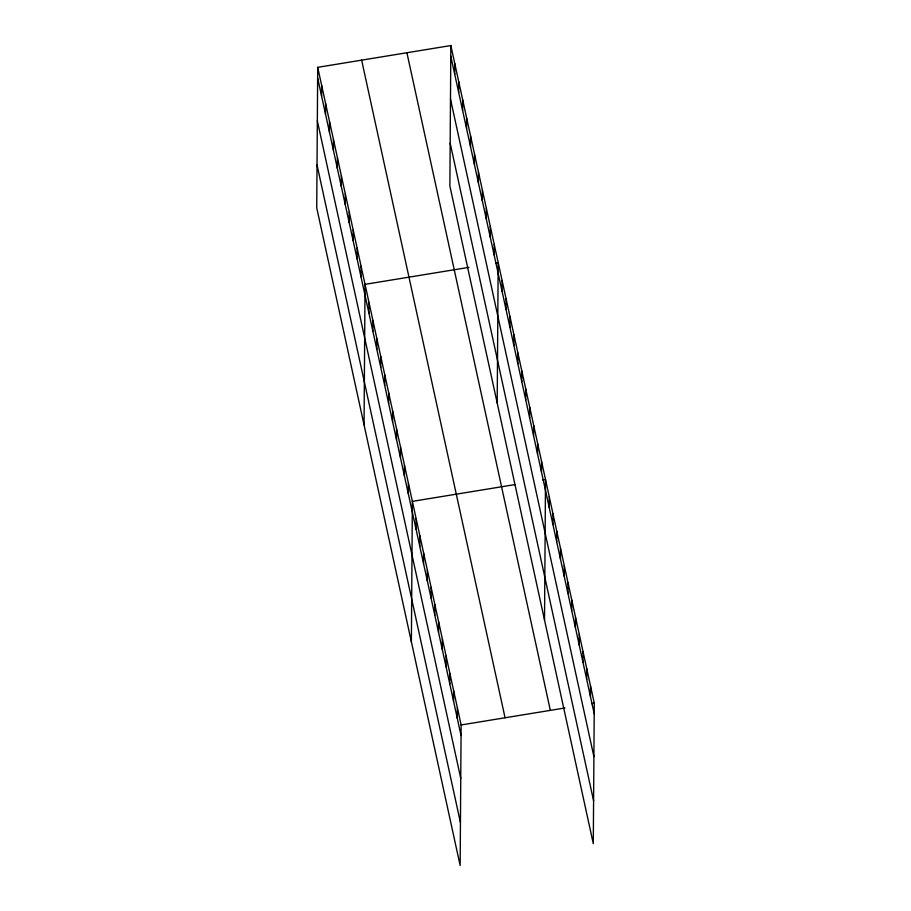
<?xml version="1.0" encoding="UTF-8"?>
<svg xmlns="http://www.w3.org/2000/svg" width="911" height="911" viewBox="0 0 911 911"><rect width="100%" height="100%" fill="white"/><g stroke="black" fill="none" stroke-linecap="round" stroke-linejoin="round"><path stroke-width="1.37" d="M317.711 67.334L316.721 207.822L460.146 865.45L461.125 724.962L317.711 67.334L450.854 45.55L594.279 703.178L593.289 843.666L449.875 186.038L450.854 45.55M321.572 96.008L321.651 85.418M325.523 114.091L325.591 103.501M329.463 132.175L329.543 121.584M333.415 150.258L333.483 139.668M337.355 168.341L337.423 157.751M341.295 186.425L341.374 175.834M345.246 204.519L345.315 193.929M349.186 222.603L349.255 212.012M353.126 240.686L353.206 230.096M357.078 258.77L357.146 248.179M361.018 276.853L361.086 266.263M364.058 424.833L365.038 284.346L468.892 267.356M368.909 313.02L368.978 302.429M372.85 331.103L372.929 320.513M376.79 349.198L376.869 338.607M380.741 367.281L380.809 356.691M384.681 385.364L384.761 374.774M388.633 403.448L388.701 392.857M392.573 421.531L392.641 410.941M396.513 439.614L396.592 429.024M400.464 457.698L400.533 447.107M404.404 475.793L404.473 465.191M408.344 493.876L408.424 483.285M411.385 641.856L412.364 501.369L514.886 484.595M416.042 529.154L416.122 518.564M419.789 546.361L419.869 535.759M423.547 563.556L423.615 552.966M427.293 580.751L427.373 570.161M431.051 597.958L431.119 587.367M434.798 615.153L434.877 604.562M438.544 632.348L438.624 621.757M442.302 649.554L442.37 638.964M446.048 666.75L446.128 656.159M449.806 683.956L449.875 673.366M454.726 74.224L454.794 63.633M453.553 701.151L453.632 690.561M458.666 92.307L458.734 81.717M457.299 718.346L457.379 707.756M462.606 110.39L462.686 99.8M466.557 128.485L466.626 117.895M470.497 146.569L470.577 135.978M474.437 164.652L474.517 154.061M478.389 182.735L478.457 172.145M482.329 200.819L482.409 190.228M486.269 218.902L486.349 208.312M490.22 236.985L490.289 226.395M494.161 255.069L494.24 244.478M497.201 403.061L498.18 262.573L495.516 263.006M502.052 291.247L502.12 280.656M505.992 309.33L506.072 298.74M509.944 327.413L510.012 316.823M513.884 345.497L513.952 334.906M517.824 363.58L517.904 352.99M521.775 381.663L521.844 371.073M525.715 399.758L525.795 389.156M529.655 417.842L529.735 407.251M533.607 435.925L533.675 425.335M537.547 454.008L537.627 443.418M541.487 472.092L541.567 461.501M544.527 620.072L545.507 479.585L542.842 480.017M549.185 507.381L549.265 496.78M552.943 524.577L553.011 513.986M556.689 541.772L556.769 531.181M560.436 558.978L560.516 548.388M564.194 576.173L564.262 565.583M567.94 593.368L568.02 582.778M571.698 610.575L571.766 599.985M575.445 627.77L575.524 617.18M579.191 644.977L579.271 634.386M582.949 662.172L583.017 651.581M586.695 679.367L586.775 668.776M590.453 696.573L590.522 685.983M461.125 724.962L564.979 707.972M591.615 703.611L594.279 703.178M450.774 56.14L594.2 713.768M450.478 99.003L593.904 756.642M450.171 143.175L593.596 800.803M406.91 52.736L550.335 710.364M361.644 60.137L505.07 717.777M317.632 77.925L461.057 735.553M317.335 120.787L460.761 778.415M317.028 164.959L460.454 822.587"/></g></svg>
